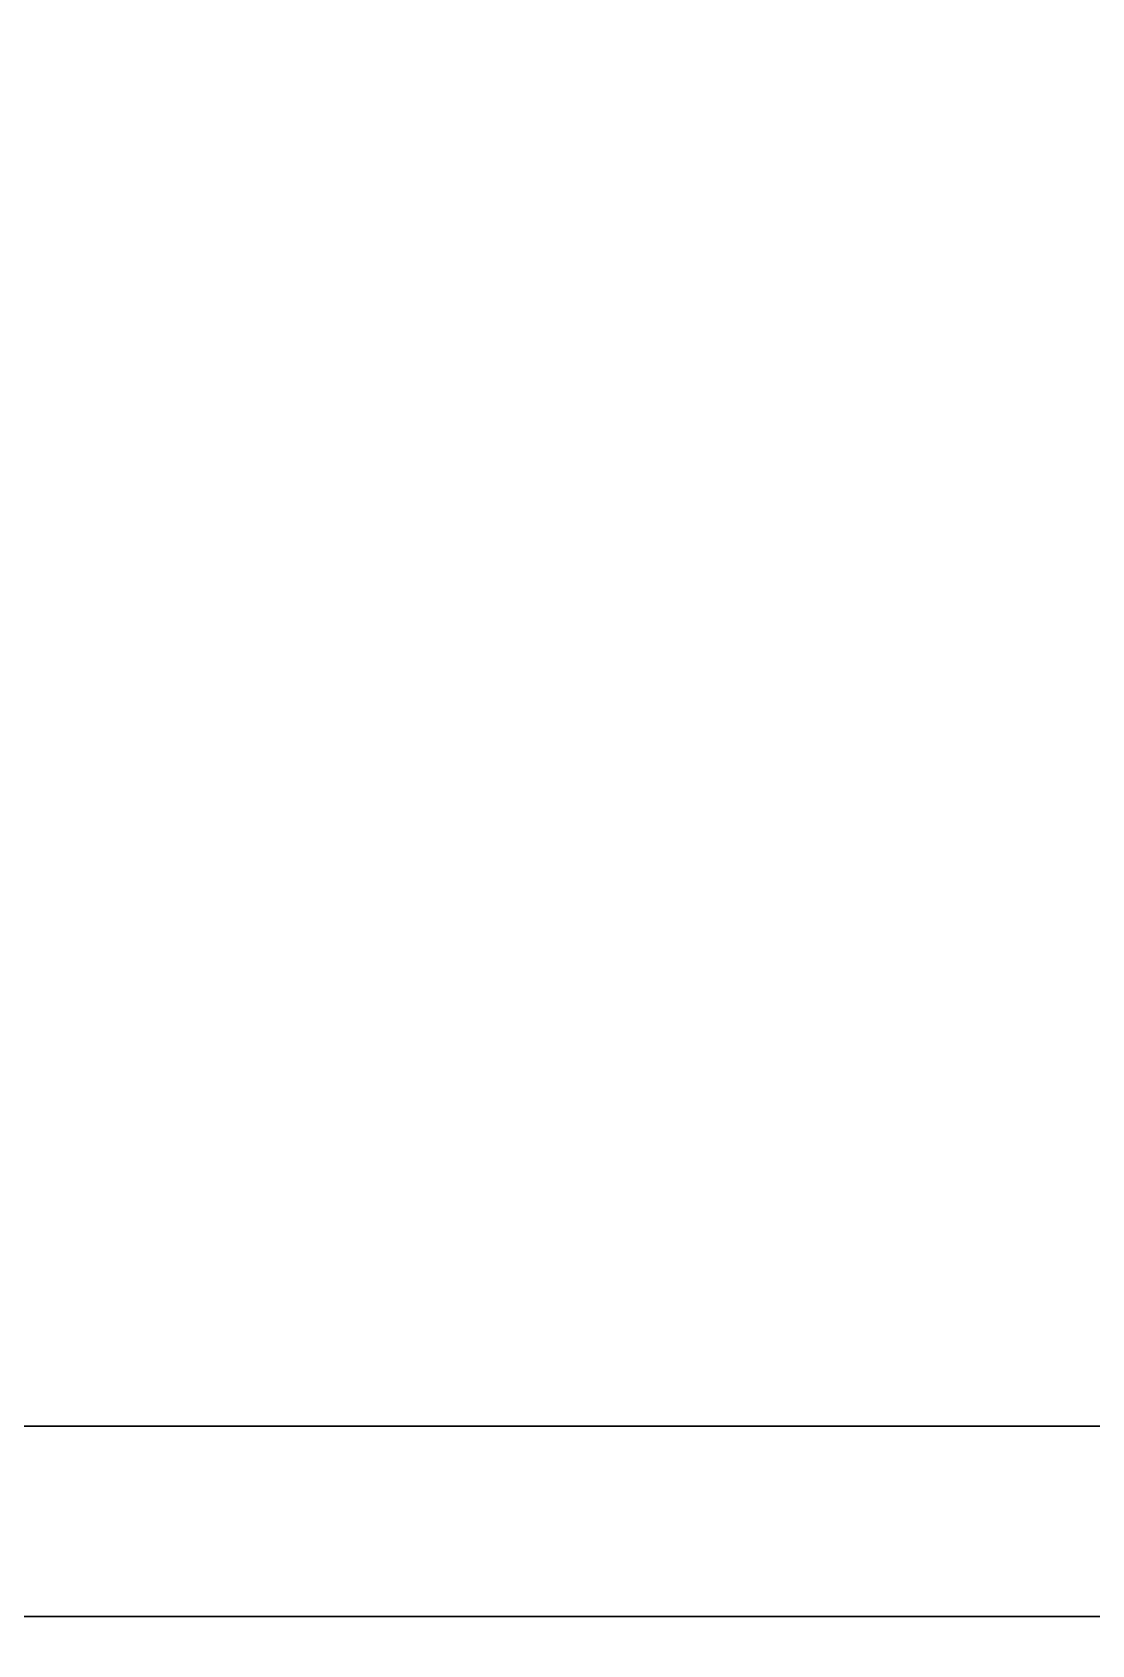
# Model space of a CAD drawing. Extents: x -100 to 4856, y -100 to 4830.
# Drawn here: x 3742 to 4299, y 534 to 1382 of the extents above; entities that cross this region are included whole.
import ezdxf

# ---------------------------------------------------------------- set-up
doc = ezdxf.new("R2010")
doc.units = 0
doc.layers.add('LAYER0', color=7, linetype='CONTINUOUS')
doc.layers.add('LAYER27', color=7, linetype='CONTINUOUS')

msp = doc.modelspace()

# ---------------------------------------------------------------- linework, layer by layer
at = {"layer": 'LAYER0', "invisible_edges": 1}
for points in [[(4856, 4830, -5), (-100, -100, -5), (-100, 4830, -5), (4856, 4830, -5)], [(-100, -100, -5), (4856, 4830, -5), (4856, -100, -5), (-100, -100, -5)], [(4856, -100), (-100, 4830), (-100, -100), (4856, -100)], [(-100, 4830), (4856, -100), (4856, 4830), (-100, 4830)]]:
    msp.add_3dface(points, dxfattribs=at)
at = {"layer": 'LAYER27', "invisible_edges": 3}
for points in [[(4756, 649, 2594), (4375, 649, 2140), (3496, 649, 2594), (4756, 649, 2594)], [(3664, 649, 2140), (3496, 649, 2594), (4375, 649, 2140), (3664, 649, 2140)], [(3596, 549, 2594), (3664, 549, 2140), (4856, 549, 2594), (3596, 549, 2594)], [(4375, 549, 2140), (4856, 549, 2594), (3664, 549, 2140), (4375, 549, 2140)]]:
    msp.add_3dface(points, dxfattribs=at)

# ---------------------------------------------------------------- meshes
at = {"layer": 'LAYER27'}
mesh = msp.add_polymesh((2, 2), dxfattribs=at)
for k, corner in enumerate([(3496, 649, 2594), (4756, 649, 2594), (3596, 549, 2594), (4856, 549, 2594)]):
    mesh.set_mesh_vertex(divmod(k, 2), corner)

doc.saveas('drawing.dxf')
